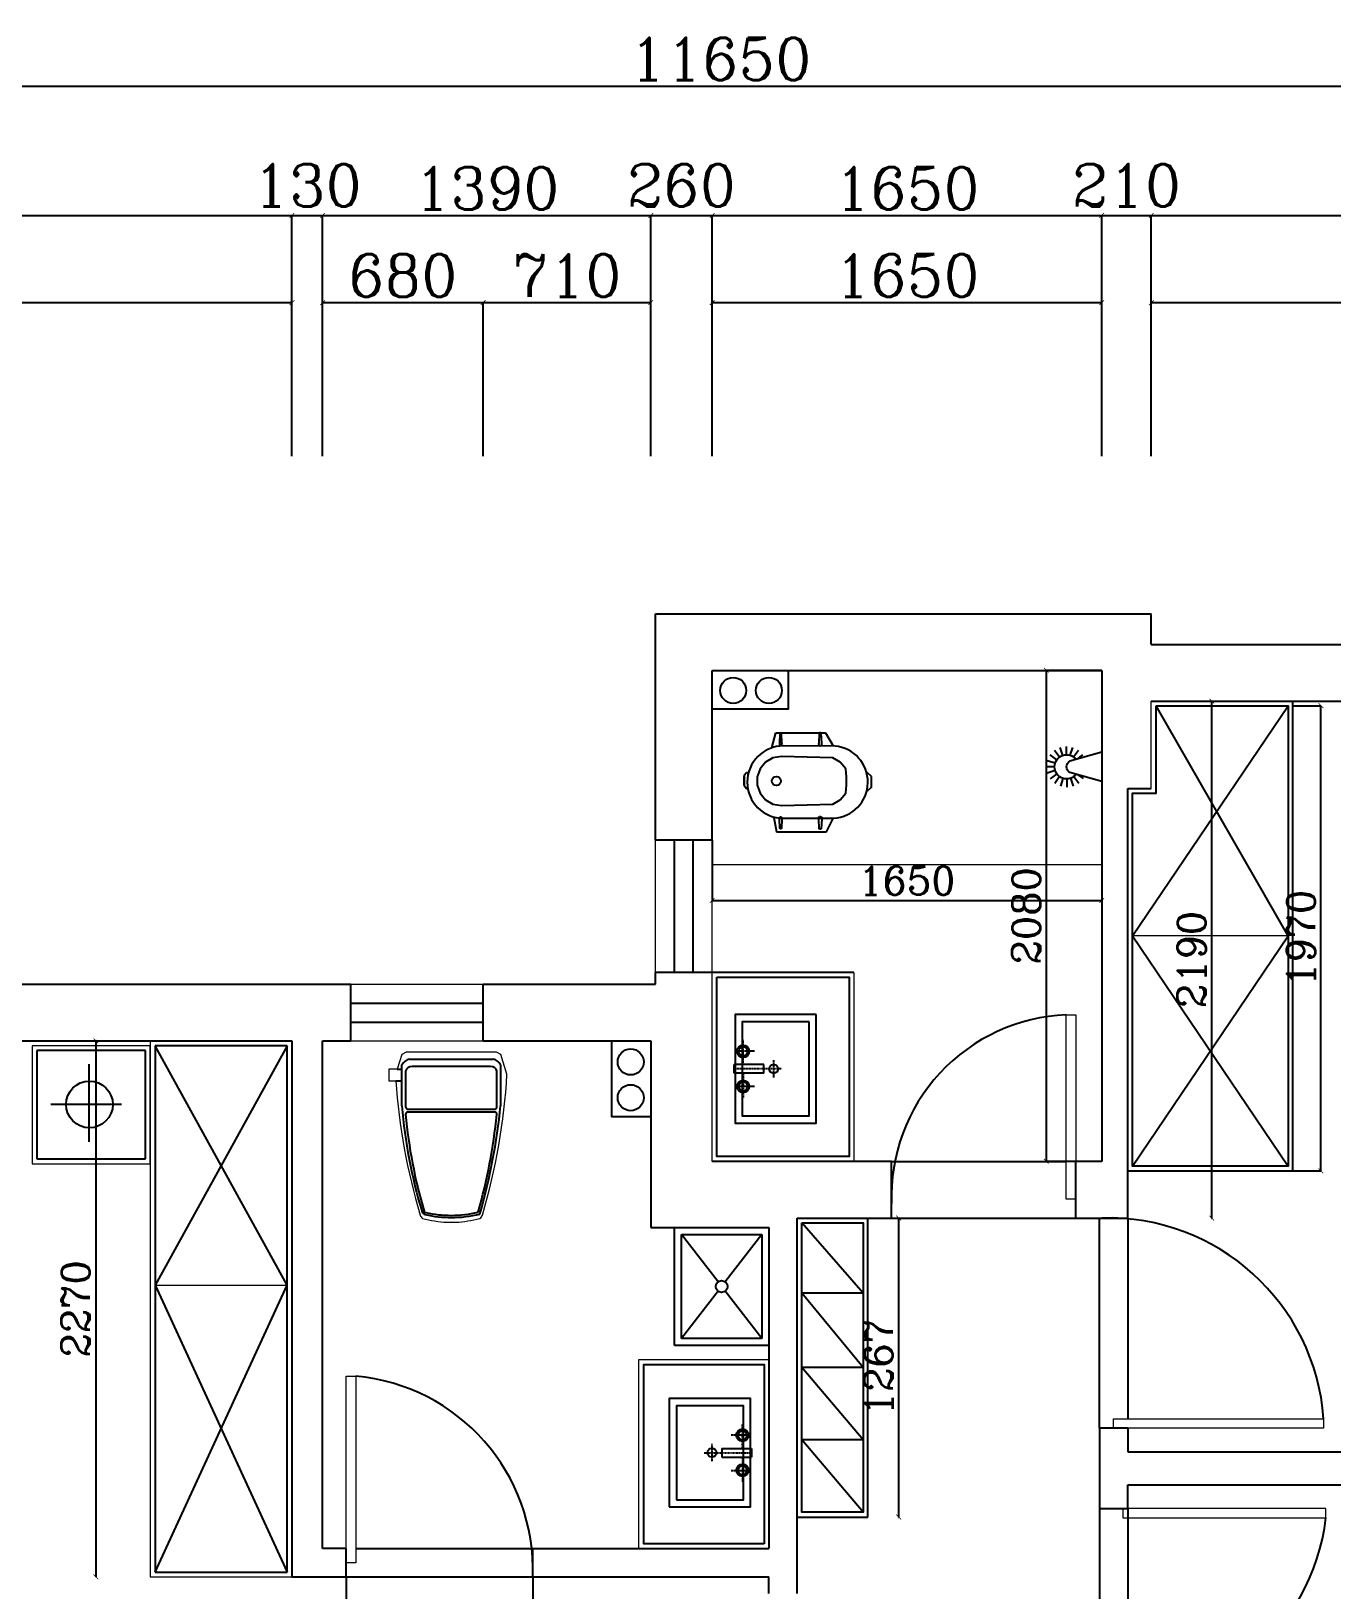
# Model space of a CAD drawing. Header units: millimetres. Extents: x 450898 to 533685, y -921830 to -458543.
# Drawn here: x 458226 to 463735, y -867241 to -860639 of the extents above; entities that cross this region are included whole.
import ezdxf

# ---------------------------------------------------------------- set-up
doc = ezdxf.new("R2010")
doc.units = ezdxf.units.MM
doc.header["$MEASUREMENT"] = 0
doc.header["$PDMODE"] = 3
doc.linetypes.add('DASHDOT2', pattern=[0.5, 0.25, -0.125, 0, -0.125])
doc.layers.get('0').update_dxf_attribs({"linetype": 'CONTINUOUS'})
doc.layers.get('DEFPOINTS').update_dxf_attribs({"linetype": 'CONTINUOUS'})
for name, color, linetype in [('TOP', 7, 'CONTINUOUS'), ('txt', 7, 'CONTINUOUS'), ('墙线', 5, 'CONTINUOUS'), ('家具', 7, 'CONTINUOUS'), ('家具内线', 8, 'CONTINUOUS'), ('家具外线', 4, 'CONTINUOUS')]:
    doc.layers.add(name, color=color, linetype=linetype)
doc.layers.add('门窗', color=4, linetype='CONTINUOUS', lineweight=13)
doc.styles.get("Standard").update_dxf_attribs({"font": 'complex.shx', "bigfont": 'hzxy.shx'})
doc.dimstyles.new('LMDIM40', dxfattribs={"dimtxt": 80, "dimasz": 20, "dimexe": 0, "dimexo": 0, "dimgap": 25, "dimtad": 1, "dimdec": 0, "dimzin": 0, "dimdsep": 46, "dimtxsty": 'Standard', "dimblk1": 'DOT', "dimblk2": 'DOT', "dimsah": 1, "dimcen": 0, "dimclrd": 2, "dimclre": 2, "dimclrt": 2, "dimadec": 0, "dimazin": 0, "dimtfac": 1, "dimtdec": 0, "dimtmove": 2, "dimatfit": 3, "dimldrblk": 'DOT', "dimfxl": 0, "dimtolj": 1, "dimtzin": 0, "dimarcsym": 0})

# ---------------------------------------------------------------- blocks, each defined once
blk = doc.blocks.new('_ArchTick')
at = {"color": 0, "linetype": 'ByBlock', "const_width": 0.15}
blk.add_lwpolyline([(-0.5, -0.5), (0.5, 0.5)], dxfattribs=at)
blk = doc.blocks.new('*D485')
at = {"layer": 'DEFPOINTS', "color": 0}
for p in [(459330.2, -861789), (456030.2, -862438.8), (459330.2, -862438.8)]:
    blk.add_point(p, dxfattribs=at)
at = {"layer": '门窗', "color": 2, "lineweight": -2}
for p, q in [((456030.2, -862438.8), (456030.2, -861789)), ((456030.2, -861789), (459330.2, -861789)), ((459330.2, -862438.8), (459330.2, -861789))]:
    blk.add_line(p, q, dxfattribs=at)
at = {"layer": '门窗', "color": 2, "lineweight": -2, "xscale": 20, "yscale": 20, "zscale": 20, "rotation": 180}
blk.add_blockref('_ArchTick', (456030.2, -861789), dxfattribs=at)
at = {"layer": '门窗', "color": 2, "lineweight": -2, "xscale": 20, "yscale": 20, "zscale": 20}
blk.add_blockref('_ArchTick', (459330.2, -861789), dxfattribs=at)
at = {"layer": '门窗', "color": 2, "insert": (457680.2, -861674), "char_height": 180, "attachment_point": 5}
blk.add_mtext('\\A1;3300', dxfattribs=at)
blk = doc.blocks.new('_DOT')
at = {"color": 0, "linetype": 'ByBlock'}
blk.add_line((-0.5, 0), (-1, 0), dxfattribs=at)
at = {"color": 0, "linetype": 'ByBlock', "const_width": 0.5}
blk.add_lwpolyline([(-0.25, 0, 1), (0.25, 0, 1)], format="xyb", close=True, dxfattribs=at)
blk = doc.blocks.new('DOT')
at = {"color": 0, "linetype": 'ByBlock'}
blk.add_line((-0.35, 0), (-1, 0), dxfattribs=at)
at = {"color": 0, "linetype": 'ByBlock', "const_width": 0.35}
blk.add_lwpolyline([(-0.175, 0, 1), (0.175, 0, 1)], format="xyb", close=True, dxfattribs=at)
blk = doc.blocks.new('*D486')
at = {"layer": 'DEFPOINTS', "color": 0}
for p in [(460140.2, -861789), (459460.2, -862438.8), (460140.2, -862438.8)]:
    blk.add_point(p, dxfattribs=at)
at = {"layer": '门窗', "color": 2, "lineweight": -2}
for p, q in [((459460.2, -862438.8), (459460.2, -861789)), ((459460.2, -861789), (460140.2, -861789)), ((460140.2, -862438.8), (460140.2, -861789))]:
    blk.add_line(p, q, dxfattribs=at)
at = {"layer": '门窗', "color": 2, "lineweight": -2, "xscale": 20, "yscale": 20, "zscale": 20, "rotation": 180}
blk.add_blockref('_ArchTick', (459460.2, -861789), dxfattribs=at)
at = {"layer": '门窗', "color": 2, "lineweight": -2, "xscale": 20, "yscale": 20, "zscale": 20}
blk.add_blockref('_ArchTick', (460140.2, -861789), dxfattribs=at)
at = {"layer": '门窗', "color": 2, "insert": (459800.2, -861674), "char_height": 180, "attachment_point": 5}
blk.add_mtext('\\A1;680', dxfattribs=at)
blk = doc.blocks.new('*D487')
at = {"layer": 'DEFPOINTS', "color": 0}
for p in [(460850.2, -861789), (460140.2, -862438.8), (460850.2, -862438.8)]:
    blk.add_point(p, dxfattribs=at)
at = {"layer": '门窗', "color": 2, "lineweight": -2}
for p, q in [((460140.2, -862438.8), (460140.2, -861789)), ((460140.2, -861789), (460850.2, -861789)), ((460850.2, -862438.8), (460850.2, -861789))]:
    blk.add_line(p, q, dxfattribs=at)
at = {"layer": '门窗', "color": 2, "lineweight": -2, "xscale": 20, "yscale": 20, "zscale": 20, "rotation": 180}
blk.add_blockref('_ArchTick', (460140.2, -861789), dxfattribs=at)
at = {"layer": '门窗', "color": 2, "lineweight": -2, "xscale": 20, "yscale": 20, "zscale": 20}
blk.add_blockref('_ArchTick', (460850.2, -861789), dxfattribs=at)
at = {"layer": '门窗', "color": 2, "insert": (460495.2, -861674), "char_height": 180, "attachment_point": 5}
blk.add_mtext('\\A1;710', dxfattribs=at)
blk = doc.blocks.new('*D488')
at = {"layer": 'DEFPOINTS', "color": 0}
for p in [(462760.2, -861789), (461110.2, -862438.8), (462760.2, -862438.8)]:
    blk.add_point(p, dxfattribs=at)
at = {"layer": '门窗', "color": 2, "lineweight": -2}
for p, q in [((461110.2, -862438.8), (461110.2, -861789)), ((461110.2, -861789), (462760.2, -861789)), ((462760.2, -862438.8), (462760.2, -861789))]:
    blk.add_line(p, q, dxfattribs=at)
at = {"layer": '门窗', "color": 2, "lineweight": -2, "xscale": 20, "yscale": 20, "zscale": 20, "rotation": 180}
blk.add_blockref('_ArchTick', (461110.2, -861789), dxfattribs=at)
at = {"layer": '门窗', "color": 2, "lineweight": -2, "xscale": 20, "yscale": 20, "zscale": 20}
blk.add_blockref('_ArchTick', (462760.2, -861789), dxfattribs=at)
at = {"layer": '门窗', "color": 2, "insert": (461935.2, -861674), "char_height": 180, "attachment_point": 5}
blk.add_mtext('\\A1;1650', dxfattribs=at)
blk = doc.blocks.new('*D489')
at = {"layer": 'DEFPOINTS', "color": 0}
for p in [(466300.2, -861789), (462970.2, -862438.8), (466300.2, -862438.8)]:
    blk.add_point(p, dxfattribs=at)
at = {"layer": '门窗', "color": 2, "lineweight": -2}
for p, q in [((462970.2, -862438.8), (462970.2, -861789)), ((462970.2, -861789), (466300.2, -861789)), ((466300.2, -862438.8), (466300.2, -861789))]:
    blk.add_line(p, q, dxfattribs=at)
at = {"layer": '门窗', "color": 2, "lineweight": -2, "xscale": 20, "yscale": 20, "zscale": 20, "rotation": 180}
blk.add_blockref('_ArchTick', (462970.2, -861789), dxfattribs=at)
at = {"layer": '门窗', "color": 2, "lineweight": -2, "xscale": 20, "yscale": 20, "zscale": 20}
blk.add_blockref('_ArchTick', (466300.2, -861789), dxfattribs=at)
at = {"layer": '门窗', "color": 2, "insert": (464635.2, -861674), "char_height": 180, "attachment_point": 5}
blk.add_mtext('\\A1;3330', dxfattribs=at)
blk = doc.blocks.new('*D492')
at = {"layer": 'DEFPOINTS', "color": 0}
for p in [(459330.2, -861419.5), (456030.2, -862438.8), (459330.2, -862438.8)]:
    blk.add_point(p, dxfattribs=at)
at = {"layer": '门窗', "color": 2, "lineweight": -2}
for p, q in [((456030.2, -862438.8), (456030.2, -861419.5)), ((456030.2, -861419.5), (459330.2, -861419.5)), ((459330.2, -862438.8), (459330.2, -861419.5))]:
    blk.add_line(p, q, dxfattribs=at)
at = {"layer": '门窗', "color": 2, "lineweight": -2, "xscale": 20, "yscale": 20, "zscale": 20, "rotation": 180}
blk.add_blockref('_ArchTick', (456030.2, -861419.5), dxfattribs=at)
at = {"layer": '门窗', "color": 2, "lineweight": -2, "xscale": 20, "yscale": 20, "zscale": 20}
blk.add_blockref('_ArchTick', (459330.2, -861419.5), dxfattribs=at)
at = {"layer": '门窗', "color": 2, "insert": (457680.2, -861304.5), "char_height": 180, "attachment_point": 5}
blk.add_mtext('\\A1;3300', dxfattribs=at)
blk = doc.blocks.new('*D493')
at = {"layer": 'DEFPOINTS', "color": 0}
for p in [(459460.2, -861419.5), (459330.2, -862438.8), (459460.2, -862438.8)]:
    blk.add_point(p, dxfattribs=at)
at = {"layer": '门窗', "color": 2, "lineweight": -2}
for p, q in [((459330.2, -862438.8), (459330.2, -861419.5)), ((459330.2, -861419.5), (459460.2, -861419.5)), ((459460.2, -862438.8), (459460.2, -861419.5))]:
    blk.add_line(p, q, dxfattribs=at)
at = {"layer": '门窗', "color": 2, "lineweight": -2, "xscale": 20, "yscale": 20, "zscale": 20, "rotation": 180}
blk.add_blockref('_ArchTick', (459330.2, -861419.5), dxfattribs=at)
at = {"layer": '门窗', "color": 2, "lineweight": -2, "xscale": 20, "yscale": 20, "zscale": 20}
blk.add_blockref('_ArchTick', (459460.2, -861419.5), dxfattribs=at)
at = {"layer": '门窗', "color": 2, "insert": (459395.2, -861292), "char_height": 180, "attachment_point": 5}
blk.add_mtext('\\A1;130', dxfattribs=at)
blk = doc.blocks.new('*D494')
at = {"layer": 'DEFPOINTS', "color": 0}
for p in [(460850.2, -861419.5), (459460.2, -862438.8), (460850.2, -862438.8)]:
    blk.add_point(p, dxfattribs=at)
at = {"layer": '门窗', "color": 2, "lineweight": -2}
for p, q in [((459460.2, -862438.8), (459460.2, -861419.5)), ((459460.2, -861419.5), (460850.2, -861419.5)), ((460850.2, -862438.8), (460850.2, -861419.5))]:
    blk.add_line(p, q, dxfattribs=at)
at = {"layer": '门窗', "color": 2, "lineweight": -2, "xscale": 20, "yscale": 20, "zscale": 20, "rotation": 180}
blk.add_blockref('_ArchTick', (459460.2, -861419.5), dxfattribs=at)
at = {"layer": '门窗', "color": 2, "lineweight": -2, "xscale": 20, "yscale": 20, "zscale": 20}
blk.add_blockref('_ArchTick', (460850.2, -861419.5), dxfattribs=at)
at = {"layer": '门窗', "color": 2, "insert": (460155.2, -861304.5), "char_height": 180, "attachment_point": 5}
blk.add_mtext('\\A1;1390', dxfattribs=at)
blk = doc.blocks.new('*D495')
at = {"layer": 'DEFPOINTS', "color": 0}
for p in [(461110.2, -861419.5), (460850.2, -862438.8), (461110.2, -862438.8)]:
    blk.add_point(p, dxfattribs=at)
at = {"layer": '门窗', "color": 2, "lineweight": -2}
for p, q in [((460850.2, -862438.8), (460850.2, -861419.5)), ((460850.2, -861419.5), (461110.2, -861419.5)), ((461110.2, -862438.8), (461110.2, -861419.5))]:
    blk.add_line(p, q, dxfattribs=at)
at = {"layer": '门窗', "color": 2, "lineweight": -2, "xscale": 20, "yscale": 20, "zscale": 20, "rotation": 180}
blk.add_blockref('_ArchTick', (460850.2, -861419.5), dxfattribs=at)
at = {"layer": '门窗', "color": 2, "lineweight": -2, "xscale": 20, "yscale": 20, "zscale": 20}
blk.add_blockref('_ArchTick', (461110.2, -861419.5), dxfattribs=at)
at = {"layer": '门窗', "color": 2, "insert": (460980.2, -861292), "char_height": 180, "attachment_point": 5}
blk.add_mtext('\\A1;260', dxfattribs=at)
blk = doc.blocks.new('*D496')
at = {"layer": 'DEFPOINTS', "color": 0}
for p in [(462760.2, -861419.5), (461110.2, -862438.8), (462760.2, -862438.8)]:
    blk.add_point(p, dxfattribs=at)
at = {"layer": '门窗', "color": 2, "lineweight": -2}
for p, q in [((461110.2, -862438.8), (461110.2, -861419.5)), ((461110.2, -861419.5), (462760.2, -861419.5)), ((462760.2, -862438.8), (462760.2, -861419.5))]:
    blk.add_line(p, q, dxfattribs=at)
at = {"layer": '门窗', "color": 2, "lineweight": -2, "xscale": 20, "yscale": 20, "zscale": 20, "rotation": 180}
blk.add_blockref('_ArchTick', (461110.2, -861419.5), dxfattribs=at)
at = {"layer": '门窗', "color": 2, "lineweight": -2, "xscale": 20, "yscale": 20, "zscale": 20}
blk.add_blockref('_ArchTick', (462760.2, -861419.5), dxfattribs=at)
at = {"layer": '门窗', "color": 2, "insert": (461935.2, -861304.5), "char_height": 180, "attachment_point": 5}
blk.add_mtext('\\A1;1650', dxfattribs=at)
blk = doc.blocks.new('*D497')
at = {"layer": 'DEFPOINTS', "color": 0}
for p in [(462970.2, -861419.5), (462760.2, -862438.8), (462970.2, -862438.8)]:
    blk.add_point(p, dxfattribs=at)
at = {"layer": '门窗', "color": 2, "lineweight": -2}
for p, q in [((462760.2, -862438.8), (462760.2, -861419.5)), ((462760.2, -861419.5), (462970.2, -861419.5)), ((462970.2, -862438.8), (462970.2, -861419.5))]:
    blk.add_line(p, q, dxfattribs=at)
at = {"layer": '门窗', "color": 2, "lineweight": -2, "xscale": 20, "yscale": 20, "zscale": 20, "rotation": 180}
blk.add_blockref('_ArchTick', (462760.2, -861419.5), dxfattribs=at)
at = {"layer": '门窗', "color": 2, "lineweight": -2, "xscale": 20, "yscale": 20, "zscale": 20}
blk.add_blockref('_ArchTick', (462970.2, -861419.5), dxfattribs=at)
at = {"layer": '门窗', "color": 2, "insert": (462865.2, -861292), "char_height": 180, "attachment_point": 5}
blk.add_mtext('\\A1;210', dxfattribs=at)
blk = doc.blocks.new('*D498')
at = {"layer": 'DEFPOINTS', "color": 0}
for p in [(466300.2, -861419.5), (462970.2, -862438.8), (466300.2, -862438.8)]:
    blk.add_point(p, dxfattribs=at)
at = {"layer": '门窗', "color": 2, "lineweight": -2}
for p, q in [((462970.2, -862438.8), (462970.2, -861419.5)), ((462970.2, -861419.5), (466300.2, -861419.5)), ((466300.2, -862438.8), (466300.2, -861419.5))]:
    blk.add_line(p, q, dxfattribs=at)
at = {"layer": '门窗', "color": 2, "lineweight": -2, "xscale": 20, "yscale": 20, "zscale": 20, "rotation": 180}
blk.add_blockref('_ArchTick', (462970.2, -861419.5), dxfattribs=at)
at = {"layer": '门窗', "color": 2, "lineweight": -2, "xscale": 20, "yscale": 20, "zscale": 20}
blk.add_blockref('_ArchTick', (466300.2, -861419.5), dxfattribs=at)
at = {"layer": '门窗', "color": 2, "insert": (464635.2, -861304.5), "char_height": 180, "attachment_point": 5}
blk.add_mtext('\\A1;3330', dxfattribs=at)
blk = doc.blocks.new('*D466')
at = {"layer": 'DEFPOINTS', "color": 0}
for p in [(466970.2, -860872.1), (455320.2, -862438.8), (466970.2, -862438.8)]:
    blk.add_point(p, dxfattribs=at)
at = {"layer": '门窗', "color": 2, "lineweight": -2}
for p, q in [((455320.2, -862438.8), (455320.2, -860872.1)), ((455320.2, -860872.1), (466970.2, -860872.1)), ((466970.2, -862438.8), (466970.2, -860872.1))]:
    blk.add_line(p, q, dxfattribs=at)
at = {"layer": '门窗', "color": 2, "lineweight": -2, "xscale": 20, "yscale": 20, "zscale": 20, "rotation": 180}
blk.add_blockref('_ArchTick', (455320.2, -860872.1), dxfattribs=at)
at = {"layer": '门窗', "color": 2, "lineweight": -2, "xscale": 20, "yscale": 20, "zscale": 20}
blk.add_blockref('_ArchTick', (466970.2, -860872.1), dxfattribs=at)
at = {"layer": '门窗', "color": 2, "insert": (461145.2, -860757.1), "char_height": 180, "attachment_point": 5}
blk.add_mtext('\\A1;11650', dxfattribs=at)
blk = doc.blocks.new('A$C7D65188B')
for p, q in [((136.5, 97.6, 292.7), (136.4, 263.1, 292.7)), ((136.4, 263.1, 292.7), (185.2, 263.1, 292.7)), ((185.3, 97.6, 292.7), (185.2, 263.1, 292.7)), ((136.5, 97.6, 292.7), (185.3, 97.6, 292.7))]:
    blk.add_line(p, q)
at = {"linetype": 'DASHDOT2'}
for p, q in [((136.5, 212.7, 292.7), (0, 212.7, 292.7)), ((62.2, 150.2, 292.7), (62.2, 257.5, 292.7)), ((160.9, 0, 292.7), (160.8, 257.5, 292.7)), ((185.2, 212.8, 292.7), (321.7, 212.8, 292.7)), ((259.5, 150.2, 292.7), (259.5, 257.5, 292.7)), ((112.1, 43.5, 292.7), (209.7, 43.6, 292.7))]:
    blk.add_line(p, q, dxfattribs=at)
for centre, radius in [((63.9, 212.7, 292.7), 34.1), ((63.9, 212.7, 292.7), 24.4), ((257.8, 212.8, 292.7), 34.1), ((257.8, 212.8, 292.7), 24.4), ((160.3, 43.6, 292.7), 24.4)]:
    blk.add_circle(centre, radius)
blk = doc.blocks.new('A$C45FD2EBA')
at = {"color": 4}
blk.add_lwpolyline([(0, 0), (450, 0), (450, 600), (0, 600)], close=True, dxfattribs=at)
at = {"color": 44}
blk.add_lwpolyline([(40, 40), (410, 40), (410, 560), (40, 560)], close=True, dxfattribs=at)
at = {"color": 5, "rotation": 270}
blk.add_blockref('A$C7D65188B', (192.5, 460.8, -292.7), dxfattribs=at)
blk = doc.blocks.new('MK-DJ-0206')
at = {"layer": '家具内线'}
for p, q in [((33258.8, 6142.7), (33234.2, 6160.9)), ((33273.7, 6151.4), (33253.4, 6179.8)), ((33288, 6158.5), (33277.5, 6191.8)), ((33303.9, 6160.9), (33304.2, 6195.8)), ((33319.7, 6158.2), (33330.8, 6191.3)), ((33333.9, 6150.8), (33354.7, 6178.9)), ((33345.1, 6139.4), (33373.6, 6159.7)), ((33255.9, 6075.8), (33233.2, 6059.7)), ((33344.5, 6079.2), (33372.6, 6058.4)), ((33351.9, 6093.4), (33385.1, 6082.3)), ((33352.2, 6125), (33385.6, 6135.5)), ((33354.6, 6109.2), (33389.5, 6108.9)), ((33272.9, 6068.5), (33252.1, 6040.4)), ((33287.1, 6061.1), (33276, 6028)), ((33302.9, 6058.5), (33302.6, 6023.5)), ((33318.8, 6060.8), (33329.3, 6027.5)), ((33333.1, 6068), (33353.4, 6039.5))]:
    blk.add_line(p, q, dxfattribs=at)
at = {"layer": '家具外线'}
for p, q in [((33154.7, 6171.6), (33290, 6134)), ((33154.7, 6047.7), (33290, 6085.3))]:
    blk.add_line(p, q, dxfattribs=at)
for centre, radius, start, end in [((33303.4, 6109.7), 51.2, 218.39691, 141.60309), ((33274.5, 6109.7), 28.9, 302.50784, 57.49216)]:
    blk.add_arc(centre, radius, start, end, dxfattribs=at)
blk = doc.blocks.new('A$C205649DD')
at = {"color": 8, "linetype": 'Continuous'}
for p, q in [((196.4, 538.4), (184.7, 529.7)), ((196.4, 538.4), (184.7, 529.7)), ((184.7, 529.7), (184.7, 523.9)), ((184.7, 529.7), (184.7, 529.1)), ((196.4, 538.4), (196.4, 538.4)), ((196.4, 538.4), (196.4, 538.4)), ((196.4, 538.4), (235.3, 538.4)), ((240.4, 538.4), (196.4, 538.4)), ((235.3, 538.4), (201.6, 538.4)), ((240.4, 538.4), (240.4, 538.4)), ((240.4, 538.4), (240.4, 538.4)), ((240.4, 538.4), (252.2, 529.7)), ((240.4, 538.4), (252.2, 529.7)), ((252.2, 529.7), (252.2, 520.3)), ((252.2, 529.7), (252.2, 523.9)), ((163.9, 471.6), (136.2, 448.3)), ((197.9, 484), (163.9, 471.6)), ((234.1, 484), (197.9, 484)), ((268.1, 471.6), (234.1, 484)), ((295.8, 448.3), (268.1, 471.6)), ((118.1, 416.9), (111.8, 381.2)), ((136.2, 448.3), (118.1, 416.9)), ((313.9, 416.9), (295.8, 448.3)), ((320.2, 381.2), (313.9, 416.9)), ((13.2, 384.1), (13.6, 386.1)), ((13.6, 382.1), (13.2, 384.1)), ((13.6, 386.1), (14.6, 387.9)), ((14.6, 380.4), (13.6, 382.1)), ((14.6, 387.9), (56.1, 389.2)), ((56.1, 379.1), (14.6, 380.4)), ((56.1, 389.2), (58, 389.9)), ((58, 378.4), (56.1, 379.1)), ((57.8, 372.5), (58, 159.7)), ((58, 389.9), (60, 389.9)), ((60, 378.4), (58, 378.4)), ((60, 389.9), (61.9, 389.2)), ((61.9, 379.1), (60, 378.4)), ((61.9, 389.2), (63.4, 387.9)), ((63.4, 380.4), (61.9, 379.1)), ((63.4, 387.9), (64.4, 386.1)), ((64.4, 382.1), (63.4, 380.4)), ((64.4, 386.1), (64.8, 384.1)), ((64.8, 384.1), (64.4, 382.1)), ((111.8, 381.2), (118.1, 163.1)), ((313.9, 163.1), (320.2, 381.2)), ((363.9, 153.9), (364.6, 372.5)), ((367.3, 386.1), (367, 384.1)), ((367, 384.1), (367.3, 382.1)), ((368.3, 387.9), (367.3, 386.1)), ((367.3, 382.1), (368.3, 380.4)), ((369.9, 389.2), (368.3, 387.9)), ((368.3, 380.4), (369.9, 379.1)), ((371.8, 389.9), (369.9, 389.2)), ((369.9, 379.1), (371.8, 378.4)), ((373.8, 389.9), (371.8, 389.9)), ((371.8, 378.4), (373.8, 378.4)), ((375.7, 389.2), (373.8, 389.9)), ((373.8, 378.4), (375.7, 379.1)), ((417.2, 387.9), (375.7, 389.2)), ((375.7, 379.1), (417.2, 380.4)), ((418.2, 386.1), (417.2, 387.9)), ((417.2, 380.4), (418.2, 382.1)), ((418.6, 384.1), (418.2, 386.1)), ((418.2, 382.1), (418.6, 384.1)), ((11.8, 216.9), (12.2, 219.3)), ((12.2, 214.4), (11.8, 216.9)), ((12.2, 219.3), (13.5, 221.5)), ((13.5, 212.2), (12.2, 214.4)), ((13.5, 221.5), (55.4, 223.1)), ((55.4, 210.6), (13.5, 212.2)), ((55.4, 223.1), (57.7, 224)), ((57.7, 209.7), (55.4, 210.6)), ((57.7, 224), (60.3, 224)), ((60.3, 209.7), (57.7, 209.7)), ((60.3, 224), (62.6, 223.1)), ((62.6, 210.6), (60.3, 209.7)), ((62.6, 223.1), (64.5, 221.5)), ((64.5, 212.2), (62.6, 210.6)), ((64.5, 221.5), (65.8, 219.3)), ((65.8, 214.4), (64.5, 212.2)), ((65.8, 219.3), (66.2, 216.9)), ((66.2, 216.9), (65.8, 214.4)), ((366, 219.3), (365.5, 216.9)), ((365.5, 216.9), (366, 214.4)), ((367.2, 221.5), (366, 219.3)), ((366, 214.4), (367.2, 212.2)), ((369.2, 223.1), (367.2, 221.5)), ((367.2, 212.2), (369.2, 210.6)), ((371.5, 224), (369.2, 223.1)), ((369.2, 210.6), (371.5, 209.7)), ((374, 224), (371.5, 224)), ((371.5, 209.7), (374, 209.7)), ((376.4, 223.1), (374, 224)), ((374, 209.7), (376.4, 210.6)), ((418.3, 221.5), (376.4, 223.1)), ((376.4, 210.6), (418.3, 212.2)), ((419.6, 219.3), (418.3, 221.5)), ((418.3, 212.2), (419.6, 214.4)), ((420, 216.9), (419.6, 219.3)), ((419.6, 214.4), (420, 216.9)), ((118.1, 163.1), (136.2, 131.7)), ((295.8, 131.7), (313.9, 163.1)), ((136.2, 131.7), (163.9, 108.4)), ((163.9, 108.4), (197.9, 105.6)), ((197.9, 105.6), (234.1, 105.6)), ((234.1, 105.6), (268.1, 108.4)), ((268.1, 108.4), (295.8, 131.7)), ((172.6, 17.4), (172.6, 23.5)), ((189.6, 0), (172.6, 17.4)), ((189.6, 0), (189.6, 0)), ((189.6, 0), (235.5, 0)), ((235.5, 0), (252.2, 17.4)), ((235.5, 0), (235.5, 0)), ((252.2, 17.4), (252.2, 23.5))]:
    blk.add_line(p, q, dxfattribs=at)
at = {"color": 3}
for p, q in [((61.7, 413.1), (0, 401.5)), ((0, 401.5), (0, 190.7)), ((355.9, 421.8), (420, 404.4)), ((420, 404.4), (420, 193.7)), ((0, 190.7), (57.7, 162.3)), ((58.6, 161), (58.6, 160.9)), ((420, 193.7), (365.5, 161.8))]:
    blk.add_line(p, q, dxfattribs=at)
at = {"color": 8, "linetype": 'Continuous'}
blk.add_circle((216.2, 402.3), 19.2, dxfattribs=at)
at = {"color": 3}
for centre, start, end in [((211.2, 372.5), 0, 180), ((211.2, 168.4), 183.26579, 354.55583)]:
    blk.add_arc(centre, 153.4, start, end, dxfattribs=at)
blk = doc.blocks.new('*D522')
at = {"layer": 'DEFPOINTS', "color": 0}
for p in [(461110.2, -864066.5), (462760.2, -864066.5), (462760.2, -864322.1)]:
    blk.add_point(p, dxfattribs=at)
at = {"layer": '门窗', "color": 2, "lineweight": -2}
for p, q in [((461110.2, -864066.5), (461110.2, -864322.1)), ((462760.2, -864066.5), (462760.2, -864322.1)), ((461110.2, -864322.1), (462760.2, -864322.1))]:
    blk.add_line(p, q, dxfattribs=at)
at = {"layer": '门窗', "color": 2, "lineweight": -2, "xscale": 20, "yscale": 20, "zscale": 20, "rotation": 180}
blk.add_blockref('_ArchTick', (461110.2, -864322.1), dxfattribs=at)
at = {"layer": '门窗', "color": 2, "lineweight": -2, "xscale": 20, "yscale": 20, "zscale": 20}
blk.add_blockref('_ArchTick', (462760.2, -864322.1), dxfattribs=at)
at = {"layer": '门窗', "color": 2, "insert": (461935.2, -864237.1), "char_height": 120, "attachment_point": 5}
blk.add_mtext('\\A1;1650', dxfattribs=at)
blk = doc.blocks.new('*D594')
at = {"layer": 'DEFPOINTS', "color": 0}
for p in [(459560.2, -867186.5), (460350.2, -867186.5), (460350.2, -867596.1)]:
    blk.add_point(p, dxfattribs=at)
at = {"layer": '门窗', "color": 2, "lineweight": -2}
for p, q in [((459560.2, -867186.5), (459560.2, -867596.1)), ((460350.2, -867186.5), (460350.2, -867596.1)), ((459560.2, -867596.1), (460350.2, -867596.1))]:
    blk.add_line(p, q, dxfattribs=at)
at = {"layer": '门窗', "color": 2, "lineweight": -2, "xscale": 20, "yscale": 20, "zscale": 20, "rotation": 180}
blk.add_blockref('_ArchTick', (459560.2, -867596.1), dxfattribs=at)
at = {"layer": '门窗', "color": 2, "lineweight": -2, "xscale": 20, "yscale": 20, "zscale": 20}
blk.add_blockref('_ArchTick', (460350.2, -867596.1), dxfattribs=at)
at = {"layer": '门窗', "color": 2, "insert": (459955.2, -867511.1), "char_height": 120, "attachment_point": 5}
blk.add_mtext('\\A1;790', dxfattribs=at)
blk = doc.blocks.new('*D669')
at = {"layer": 'DEFPOINTS', "color": 2, "lineweight": -2}
for p, q in [((463570.2, -863496.5), (463688.7, -863496.5)), ((463688.7, -865466.5), (463688.7, -863496.5)), ((463570.2, -865466.5), (463688.7, -865466.5))]:
    blk.add_line(p, q, dxfattribs=at)
at = {"layer": 'DEFPOINTS', "color": 0}
for p in [(463570.2, -863496.5), (463688.7, -863496.5), (463570.2, -865466.5)]:
    blk.add_point(p, dxfattribs=at)
at = {"layer": 'DEFPOINTS', "color": 2, "lineweight": -2, "xscale": 20, "yscale": 20, "zscale": 20}
for p, rotation in [((463688.7, -863496.5), 90), ((463688.7, -865466.5), 270)]:
    blk.add_blockref('_ArchTick', p, dxfattribs=dict(at, rotation=rotation))
at = {"layer": 'DEFPOINTS', "color": 2, "insert": (463603.7, -864481.5), "char_height": 120, "attachment_point": 5, "rotation": 90}
blk.add_mtext('\\A1;1970', dxfattribs=at)
blk = doc.blocks.new('*D678')
at = {"layer": 'DEFPOINTS', "color": 2, "lineweight": -2}
for p, q in [((462760.2, -863346.5), (462525.2, -863346.5)), ((462525.2, -863346.5), (462525.2, -865426.5)), ((462760.2, -865426.5), (462525.2, -865426.5))]:
    blk.add_line(p, q, dxfattribs=at)
at = {"layer": 'DEFPOINTS', "color": 0}
for p in [(462760.2, -863346.5), (462525.2, -865426.5), (462760.2, -865426.5)]:
    blk.add_point(p, dxfattribs=at)
at = {"layer": 'DEFPOINTS', "color": 2, "lineweight": -2, "xscale": 20, "yscale": 20, "zscale": 20}
for p, rotation in [((462525.2, -863346.5), 90), ((462525.2, -865426.5), 270)]:
    blk.add_blockref('_ArchTick', p, dxfattribs=dict(at, rotation=rotation))
at = {"layer": 'DEFPOINTS', "color": 2, "insert": (462440.2, -864386.5), "char_height": 120, "attachment_point": 5, "rotation": 90}
blk.add_mtext('\\A1;2080', dxfattribs=at)
blk = doc.blocks.new('A$C2ED04779')
at = {"layer": '家具', "color": 250}
for p, q in [((55, 493.5), (55, 666.7)), ((86.8, 690.9), (441.1, 690.9)), ((473, 666.7), (473, 493.4)), ((28.8, 599), (55, 599)), ((34.8, 648.5), (55, 648.5)), ((70.5, 639.3), (70.5, 489.2)), ((430.3, 659.6), (97.6, 659.6)), ((457.5, 489.2), (457.5, 639.3)), ((79.1, 478.8), (448.9, 478.8)), ((448.5, 466.1), (79.4, 466.1))]:
    blk.add_line(p, q, dxfattribs=at)
for centre, radius, start, end in [((98.5, 642.4), 49.8, 103.4941, 150.77818), ((429.5, 642.4), 49.8, 29.22182, 76.5059), ((96, 633.5), 26.2, 86.42516, 167.13978), ((432, 633.5), 26.2, 12.86022, 93.57484), ((2185.3, 664.3), 2137.2, 184.58519, 196.87656), ((79.4, 457.1), 9, 90, 185.61297), ((81.1, 489.2), 10.6, 180, 259.05095), ((-2168.8, 761.3), 2655.3, 344.11421, 354.20967), ((448.5, 457.1), 9, 353.37607, 90), ((446.9, 489.2), 10.6, 280.94905, 0), ((2183.9, 648), 2122.1, 185.18547, 196.46076), ((-2167.1, 745.4), 2640.5, 344.5492, 353.7074), ((157.4, 49.7), 18.2, 198.64134, 257.98953), ((157.4, 49.7), 9.18, 199.3608, 258.25424), ((263.3, 520.2), 500.4, 257.34281, 270.07752), ((263.3, 520.2), 491.4, 257.33591, 270.07894), ((264.7, 520.2), 491.4, 269.92106, 283.32304), ((264.7, 520.2), 500.4, 269.92248, 283.9264)]:
    blk.add_arc(centre, radius, start, end, dxfattribs=at)
at = {"layer": '门窗'}
for p, q in [((53.9, 710), (34.8, 648.5)), ((72.4, 720), (53.9, 710)), ((264, 720), (72.4, 720)), ((455.5, 720), (264, 720)), ((474.1, 710), (455.5, 720)), ((499.8, 627), (474.1, 710)), ((34.8, 648.5), (0, 648.5)), ((0, 648.5), (0, 599)), ((0, 599), (28.8, 599)), ((245.4, 0), (264, 0)), ((264, 0), (282.6, 0))]:
    blk.add_line(p, q, dxfattribs=at)
for centre, radius, start, end in [((2645.4, 782.1), 2623.1, 184.00361, 196.66094), ((-2119.1, 777.1), 2623.2, 343.45359, 356.72001), ((157.6, 36.9), 26, 195.3879, 234.55277), ((266.7, 483.8), 484.3, 255.13674, 267.47815), ((261.2, 483.8), 484.3, 272.52185, 284.86326), ((370.4, 36.9), 26, 305.44723, 344.6121)]:
    blk.add_arc(centre, radius, start, end, dxfattribs=at)
blk = doc.blocks.new('*D690')
at = {"layer": 'DEFPOINTS', "color": 2, "lineweight": -2}
for p, q in [((461898.9, -865666.5), (461900.2, -865666.5)), ((461900.2, -866933.1), (461900.2, -865666.5)), ((461898.9, -866933.1), (461900.2, -866933.1))]:
    blk.add_line(p, q, dxfattribs=at)
at = {"layer": 'DEFPOINTS', "color": 0}
for p in [(461770.2, -865666.5), (461900.2, -865666.5), (461770.2, -866933.1)]:
    blk.add_point(p, dxfattribs=at)
at = {"layer": 'DEFPOINTS', "color": 2, "lineweight": -2, "xscale": 20, "yscale": 20, "zscale": 20}
for p, rotation in [((461900.2, -865666.5), 90), ((461900.2, -866933.1), 270)]:
    blk.add_blockref('_ArchTick', p, dxfattribs=dict(at, rotation=rotation))
at = {"layer": 'DEFPOINTS', "color": 2, "insert": (461815.2, -866299.8), "char_height": 120, "attachment_point": 5, "rotation": 90}
blk.add_mtext('\\A1;1267', dxfattribs=at)
blk = doc.blocks.new('*D708')
at = {"layer": 'DEFPOINTS', "color": 2, "lineweight": -2}
for p, q in [((458500.7, -864916.5), (458499.5, -864916.5)), ((458499.5, -864916.5), (458499.5, -867186.5)), ((458500.7, -867186.5), (458499.5, -867186.5))]:
    blk.add_line(p, q, dxfattribs=at)
at = {"layer": 'DEFPOINTS', "color": 0}
for p in [(458730.2, -864916.5), (458499.5, -867186.5), (458730.2, -867186.5)]:
    blk.add_point(p, dxfattribs=at)
at = {"layer": 'DEFPOINTS', "color": 2, "lineweight": -2, "xscale": 20, "yscale": 20, "zscale": 20}
for p, rotation in [((458499.5, -864916.5), 90), ((458499.5, -867186.5), 270)]:
    blk.add_blockref('_ArchTick', p, dxfattribs=dict(at, rotation=rotation))
at = {"layer": 'DEFPOINTS', "color": 2, "insert": (458414.5, -866051.5), "char_height": 120, "attachment_point": 5, "rotation": 90}
blk.add_mtext('\\A1;2270', dxfattribs=at)
blk = doc.blocks.new('*D710')
at = {"layer": 'DEFPOINTS', "color": 2, "lineweight": -2}
for p, q in [((463224.9, -863476.5), (463226.1, -863476.5)), ((463226.1, -865666.5), (463226.1, -863476.5)), ((463224.9, -865666.5), (463226.1, -865666.5))]:
    blk.add_line(p, q, dxfattribs=at)
at = {"layer": 'DEFPOINTS', "color": 0}
for p in [(462970.2, -863476.5), (463226.1, -863476.5), (462870.2, -865666.5)]:
    blk.add_point(p, dxfattribs=at)
at = {"layer": 'DEFPOINTS', "color": 2, "lineweight": -2, "xscale": 20, "yscale": 20, "zscale": 20}
for p, rotation in [((463226.1, -863476.5), 90), ((463226.1, -865666.5), 270)]:
    blk.add_blockref('_ArchTick', p, dxfattribs=dict(at, rotation=rotation))
at = {"layer": 'DEFPOINTS', "color": 2, "insert": (463141.1, -864571.5), "char_height": 120, "attachment_point": 5, "rotation": 90}
blk.add_mtext('\\A1;2190', dxfattribs=at)

msp = doc.modelspace()

# ---------------------------------------------------------------- linework, layer by layer
at = {"color": 4, "linetype": 'ByBlock', "ltscale": 3}
for p, q in [((460950.2, -866206.5), (460950.2, -865706.5)), ((460950.2, -865706.5), (461350.2, -865706.5)), ((461350.2, -865706.5), (461350.2, -866206.5)), ((461350.2, -866206.5), (460950.2, -866206.5))]:
    msp.add_line(p, q, dxfattribs=at)
at = {"layer": 'DEFPOINTS'}
for p, q in [((461750.2, -865984.6), (461490.2, -865686.5)), ((461750.2, -865984.6), (461490.2, -865984.6)), ((461750.2, -866299.8), (461490.2, -865984.6)), ((461750.2, -866299.8), (461490.2, -866299.8)), ((461750.2, -866606.1), (461490.2, -866299.8)), ((461750.2, -866606.1), (461490.2, -866606.1)), ((461750.2, -866913.1), (461490.2, -866606.1)), ((461470.2, -866933.1), (461770.2, -866933.1))]:
    msp.add_line(p, q, dxfattribs=at)
msp.add_lwpolyline([(461490.2, -865686.5), (461750.2, -865686.5), (461750.2, -866913.1), (461490.2, -866913.1)], close=True, dxfattribs=at)
at = {"layer": 'TOP'}
for points in [[(461110.2, -863346.5), (461432.2, -863346.5), (461432.2, -863511.1), (461110.2, -863511.1)], [(460850.2, -864916.5), (460850.2, -865238.4), (460685.7, -865238.4), (460685.7, -864916.5)]]:
    msp.add_lwpolyline(points, close=True, dxfattribs=at)
at = {"layer": 'txt'}
for p, q in [((460950.2, -864626.5), (460950.2, -864066.5)), ((461030.2, -864626.5), (461030.2, -864066.5)), ((459580.2, -864756.5), (460140.2, -864756.5)), ((459580.2, -864836.5), (460140.2, -864836.5))]:
    msp.add_line(p, q, dxfattribs=at)
for centre in [(461199.2, -863431.6), (461350.5, -863431.6), (460765.1, -865005.4), (460765.1, -865156.8)]:
    msp.add_circle(centre, 55, dxfattribs=at)
at = {"layer": '墙线'}
for p, q in [((460870.2, -863106.5), (462970.2, -863106.5)), ((460870.2, -864066.5), (460870.2, -863106.5)), ((462970.2, -863236.5), (462970.2, -863106.5)), ((462970.2, -863236.5), (466540.2, -863236.5)), ((461110.2, -863346.5), (462760.2, -863346.5)), ((461110.2, -864066.5), (461110.2, -863346.5)), ((462760.2, -863346.5), (462760.2, -865426.5)), ((462970.2, -863476.5), (466300.2, -863476.5)), ((463570.2, -865466.5), (463570.2, -863476.5)), ((462870.2, -865666.5), (462870.2, -863846.5)), ((462870.2, -863846.5), (462970.2, -863846.5)), ((461110.2, -864066.5), (460870.2, -864066.5)), ((460870.2, -864676.5), (460870.2, -864626.5)), ((461110.2, -864626.5), (460870.2, -864626.5)), ((461710.2, -864626.5), (461110.2, -864626.5)), ((455790.2, -864676.5), (459580.2, -864676.5)), ((459580.2, -864916.5), (459580.2, -864676.5)), ((460140.2, -864676.5), (460870.2, -864676.5)), ((460140.2, -864916.5), (460140.2, -864676.5)), ((456030.2, -864916.5), (459330.2, -864916.5)), ((459330.2, -864916.5), (459330.2, -867186.5)), ((459460.2, -867066.5), (459460.2, -864916.5)), ((459460.2, -864916.5), (459580.2, -864916.5)), ((460140.2, -864916.5), (460850.2, -864916.5)), ((460850.2, -864916.5), (460850.2, -865706.5)), ((461870.2, -865426.5), (461110.2, -865426.5)), ((461870.2, -865666.5), (461870.2, -865426.5)), ((462650.2, -865666.5), (462650.2, -865426.5)), ((462760.2, -865426.5), (462650.2, -865426.5)), ((462870.2, -865466.5), (463570.2, -865466.5)), ((460850.2, -865706.5), (461350.2, -865706.5)), ((461350.2, -865706.5), (461350.2, -867066.5)), ((461470.2, -867256.5), (461470.2, -865666.5)), ((461470.2, -865666.5), (461870.2, -865666.5)), ((461770.2, -866933.1), (461770.2, -865666.5)), ((462650.2, -865666.5), (462870.2, -865666.5)), ((462870.2, -866556.5), (462750.2, -866556.5)), ((462750.2, -866556.5), (462750.2, -866896.5)), ((462870.2, -866556.5), (462870.2, -866656.5)), ((462870.2, -866656.5), (466300.2, -866656.5)), ((462870.2, -866896.5), (462870.2, -866796.5)), ((462870.2, -866796.5), (466300.2, -866796.5)), ((462750.2, -866896.5), (462870.2, -866896.5)), ((459560.2, -867066.5), (459460.2, -867066.5)), ((459560.2, -867186.5), (459560.2, -867066.5)), ((460350.2, -867186.5), (460350.2, -867066.5)), ((460350.2, -867066.5), (461350.2, -867066.5)), ((459330.2, -867186.5), (459560.2, -867186.5)), ((460350.2, -867186.5), (461350.2, -867186.5)), ((461350.2, -867256.5), (461350.2, -867186.5))]:
    msp.add_line(p, q, dxfattribs=at)
at = {"layer": '家具', "color": 250}
for p, q in [((462890.2, -864471.5), (463550.2, -863496.5)), ((463550.2, -864471.5), (462990.2, -863496.5)), ((462890.2, -864471.5), (463550.2, -865446.5)), ((462890.2, -865446.5), (463550.2, -864471.5)), ((458250.2, -864956.5), (458250.2, -865416.5)), ((458710.2, -864956.5), (458250.2, -864956.5)), ((458710.2, -865416.5), (458710.2, -864956.5)), ((459310.2, -864936.5), (458750.2, -865951.5)), ((459310.2, -865951.5), (458750.2, -864936.5)), ((459310.2, -864936.5), (458750.2, -864936.5)), ((458750.2, -864936.5), (458750.2, -867166.5)), ((459310.2, -867166.5), (459310.2, -864936.5)), ((458469.8, -865015.1), (458469.8, -865343.8)), ((458309, -865184.7), (458608.7, -865184.7)), ((458250.2, -865416.5), (458710.2, -865416.5)), ((461870.2, -865426.5), (462610.2, -865426.5)), ((461870.2, -865666.5), (462650.2, -865666.5)), ((462750.2, -866556.5), (462750.2, -865666.5)), ((462870.2, -865666.5), (462870.2, -866516.5)), ((461135, -865936.7), (460980.2, -865736.5)), ((460980.2, -866176.5), (460980.2, -865736.5)), ((460980.2, -865736.5), (461320.2, -865736.5)), ((461320.2, -865736.5), (461165.5, -865936.7)), ((461320.2, -865736.5), (461320.2, -866176.5)), ((458750.2, -865951.5), (459310.2, -867166.5)), ((458750.2, -867166.5), (459310.2, -865951.5)), ((461135, -865976.3), (460980.2, -866176.5)), ((461320.2, -866176.5), (461165.5, -865976.3)), ((461320.2, -866176.5), (460980.2, -866176.5)), ((462750.2, -866896.5), (462750.2, -867756.5)), ((462870.2, -866896.5), (462870.2, -867756.5)), ((459600.2, -867066.5), (460350.2, -867066.5)), ((458750.2, -867166.5), (459310.2, -867166.5)), ((459560.2, -867186.5), (460350.2, -867186.5))]:
    msp.add_line(p, q, dxfattribs=at)
for points in [[(462990.2, -863496.5), (463550.2, -863496.5), (463550.2, -865446.5), (462890.2, -865446.5), (462890.2, -863866.5), (462990.2, -863866.5)], [(461130.2, -864646.5), (461690.2, -864646.5), (461690.2, -865406.5), (461130.2, -865406.5)], [(461330.2, -867046.5), (460820.2, -867046.5), (460820.2, -866286.5), (461330.2, -866286.5)]]:
    msp.add_lwpolyline(points, close=True, dxfattribs=at)
for centre, radius in [((458472.4, -865185.4), 99.1), ((461150.2, -865956.5), 25)]:
    msp.add_circle(centre, radius, dxfattribs=at)
for centre, radius, start, end in [((462639.5, -865575.8), 769.9, 92.1809, 182.1809), ((462785.7, -866583.1), 917, 4.16495, 91.59179), ((459527.6, -867156.5), 823.2, 357.91153, 84.9358), ((462780.2, -866819.7), 937.3, 268.16585, 352.83985)]:
    msp.add_arc(centre, radius, start, end, dxfattribs=at)
at = {"layer": '门窗'}
for p, q in [((460870.2, -864626.5), (460870.2, -864066.5)), ((461110.2, -864626.5), (461110.2, -864066.5)), ((461110.2, -864169.6), (462760.2, -864169.6)), ((463550.2, -864471.5), (462890.2, -864471.5)), ((459580.2, -864676.5), (460140.2, -864676.5)), ((459330.2, -864916.5), (458730.2, -864916.5)), ((458730.2, -864916.5), (458730.2, -867186.5)), ((459330.2, -867186.5), (459330.2, -864916.5)), ((459580.2, -864916.5), (460140.2, -864916.5)), ((458730.2, -864936.5), (458230.2, -864936.5)), ((458230.2, -864936.5), (458230.2, -865436.5)), ((458730.2, -865436.5), (458730.2, -864936.5)), ((458230.2, -865436.5), (458730.2, -865436.5)), ((458750.2, -865951.5), (459310.2, -865951.5)), ((458730.2, -867186.5), (459330.2, -867186.5))]:
    msp.add_line(p, q, dxfattribs=at)
for points in [[(462970.2, -863476.5), (463570.2, -863476.5), (463570.2, -865466.5), (462870.2, -865466.5), (462870.2, -863846.5), (462970.2, -863846.5), (462970.2, -863476.5)], [(462650.2, -864806.5), (462650.2, -865586.5), (462610.2, -865586.5), (462610.2, -864806.5), (462650.2, -864806.5)], [(461350.2, -867066.5), (460800.2, -867066.5), (460800.2, -866266.5), (461350.2, -866266.5), (461350.2, -867066.5)], [(459560.2, -867126.5), (459560.2, -866336.5), (459600.2, -866336.5), (459600.2, -867126.5), (459560.2, -867126.5)], [(462810.2, -866516.5), (463700.2, -866516.5), (463700.2, -866556.5), (462810.2, -866556.5), (462810.2, -866516.5)], [(462850.2, -866936.5), (463710.2, -866936.5), (463710.2, -866896.5), (462850.2, -866896.5), (462850.2, -866936.5)]]:
    msp.add_lwpolyline(points, dxfattribs=at)
for points in [[(461110.2, -864626.5), (461710.2, -864626.5), (461710.2, -865426.5), (461110.2, -865426.5)], [(461470.2, -865666.5), (461770.2, -865666.5), (461770.2, -866933.1), (461470.2, -866933.1)]]:
    msp.add_lwpolyline(points, close=True, dxfattribs=at)

# ---------------------------------------------------------------- block references
at = {"color": 8, "rotation": 90}
msp.add_blockref('A$C205649DD', (461784.6, -864031.2), dxfattribs=at)
at = {"color": 44, "xscale": 0.7650000001303852, "yscale": 0.7649999998975545, "zscale": 0.765, "rotation": 180}
msp.add_blockref('A$C45FD2EBA', (461551.3, -864805.1), dxfattribs=at)
at = {"color": 44, "xscale": 0.7650000001303852, "yscale": 0.7649999998975545, "zscale": 0.765}
msp.add_blockref('A$C45FD2EBA', (460928.6, -866890.5), dxfattribs=at)
at = {"layer": 'DEFPOINTS'}
msp.add_blockref('A$C2ED04779', (459741.2, -865684.1), dxfattribs=at)
at = {"layer": '家具外线', "xscale": -1}
msp.add_blockref('MK-DJ-0206', (495914.9, -869864.8), dxfattribs=at)

# ---------------------------------------------------------------- dimensions: what is measured, and where the dimension line sits
at = {"layer": 'DEFPOINTS'}
for base, p1, p2, override, picture, middle in [((462525.2, -865426.5), (462760.2, -863346.5), (462760.2, -865426.5), {"dimtxt": 120, "dimblk": 'ArchTick', "dimsah": 0, "dimldrblk": 'DOT'}, '*D678', (462440.2, -864386.5)), ((463688.7, -863496.5), (463570.2, -865466.5), (463570.2, -863496.5), {"dimtxt": 120, "dimblk": 'ArchTick', "dimsah": 0, "dimldrblk": 'DOT'}, '*D669', (463603.7, -864481.5)), ((461900.2, -865666.5), (461770.2, -866933.1), (461770.2, -865666.5), {"dimtxt": 120, "dimblk": 'ArchTick', "dimsah": 0, "dimldrblk": 'DOT', "dimfxl": 1.25, "dimfxlon": 1}, '*D690', (461815.2, -866299.8))]:
    dim = msp.add_linear_dim(base=base, p1=p1, p2=p2, angle=90, dimstyle='LMDIM40', override=override, dxfattribs=at)
    dim.commit()
    dim.dimension.update_dxf_attribs({"geometry": picture, "text_midpoint": middle})
at = {"layer": 'DEFPOINTS', "color": 44}
for base, p1, p2, picture, middle in [((463226.1, -863476.5), (462870.2, -865666.5), (462970.2, -863476.5), '*D710', (463141.1, -864571.5)), ((458499.5, -867186.5), (458730.2, -864916.5), (458730.2, -867186.5), '*D708', (458414.5, -866051.5))]:
    dim = msp.add_linear_dim(base=base, p1=p1, p2=p2, angle=90, dimstyle='LMDIM40', override={"dimtxt": 120, "dimblk": 'ArchTick', "dimsah": 0, "dimldrblk": 'DOT', "dimfxl": 1.25, "dimfxlon": 1}, dxfattribs=at)
    dim.commit()
    dim.dimension.update_dxf_attribs({"geometry": picture, "text_midpoint": middle})
at = {"layer": '门窗'}
for base, p1, p2, override, picture, middle in [((466970.2, -860872.1), (455320.2, -862438.8), (466970.2, -862438.8), {"dimtxt": 180, "dimblk": 'ArchTick', "dimsah": 0, "dimldrblk": 'DOT'}, '*D466', (461145.2, -860757.1)), ((459330.2, -861419.5), (456030.2, -862438.8), (459330.2, -862438.8), {"dimtxt": 180, "dimblk": 'ArchTick', "dimsah": 0, "dimldrblk": 'DOT'}, '*D492', (457680.2, -861304.5)), ((459460.2, -861419.5), (459330.2, -862438.8), (459460.2, -862438.8), {"dimtxt": 180, "dimblk": 'ArchTick', "dimsah": 0, "dimldrblk": 'DOT'}, '*D493', (459395.2, -861292)), ((460850.2, -861419.5), (459460.2, -862438.8), (460850.2, -862438.8), {"dimtxt": 180, "dimblk": 'ArchTick', "dimsah": 0, "dimldrblk": 'DOT'}, '*D494', (460155.2, -861304.5)), ((461110.2, -861419.5), (460850.2, -862438.8), (461110.2, -862438.8), {"dimtxt": 180, "dimblk": 'ArchTick', "dimsah": 0, "dimldrblk": 'DOT'}, '*D495', (460980.2, -861292)), ((462760.2, -861419.5), (461110.2, -862438.8), (462760.2, -862438.8), {"dimtxt": 180, "dimblk": 'ArchTick', "dimsah": 0, "dimldrblk": 'DOT'}, '*D496', (461935.2, -861304.5)), ((462970.2, -861419.5), (462760.2, -862438.8), (462970.2, -862438.8), {"dimtxt": 180, "dimblk": 'ArchTick', "dimsah": 0, "dimldrblk": 'DOT'}, '*D497', (462865.2, -861292)), ((466300.2, -861419.5), (462970.2, -862438.8), (466300.2, -862438.8), {"dimtxt": 180, "dimblk": 'ArchTick', "dimsah": 0, "dimldrblk": 'DOT'}, '*D498', (464635.2, -861304.5)), ((459330.2, -861789), (456030.2, -862438.8), (459330.2, -862438.8), {"dimtxt": 180, "dimblk": 'ArchTick', "dimsah": 0, "dimldrblk": 'DOT'}, '*D485', (457680.2, -861674)), ((460140.2, -861789), (459460.2, -862438.8), (460140.2, -862438.8), {"dimtxt": 180, "dimblk": 'ArchTick', "dimsah": 0, "dimldrblk": 'DOT'}, '*D486', (459800.2, -861674)), ((460850.2, -861789), (460140.2, -862438.8), (460850.2, -862438.8), {"dimtxt": 180, "dimblk": 'ArchTick', "dimsah": 0, "dimldrblk": 'DOT'}, '*D487', (460495.2, -861674)), ((462760.2, -861789), (461110.2, -862438.8), (462760.2, -862438.8), {"dimtxt": 180, "dimblk": 'ArchTick', "dimsah": 0, "dimldrblk": 'DOT'}, '*D488', (461935.2, -861674)), ((466300.2, -861789), (462970.2, -862438.8), (466300.2, -862438.8), {"dimtxt": 180, "dimblk": 'ArchTick', "dimsah": 0, "dimldrblk": 'DOT'}, '*D489', (464635.2, -861674)), ((462760.2, -864322.1), (461110.2, -864066.5), (462760.2, -864066.5), {"dimtxt": 120, "dimblk": 'ArchTick', "dimsah": 0, "dimldrblk": 'DOT'}, '*D522', (461935.2, -864237.1)), ((460350.2, -867596.1), (459560.2, -867186.5), (460350.2, -867186.5), {"dimtxt": 120, "dimblk": 'ArchTick', "dimsah": 0, "dimldrblk": 'DOT'}, '*D594', (459955.2, -867511.1))]:
    dim = msp.add_linear_dim(base=base, p1=p1, p2=p2, dimstyle='LMDIM40', override=override, dxfattribs=at)
    dim.commit()
    dim.dimension.update_dxf_attribs({"geometry": picture, "text_midpoint": middle})

doc.saveas('drawing.dxf')
